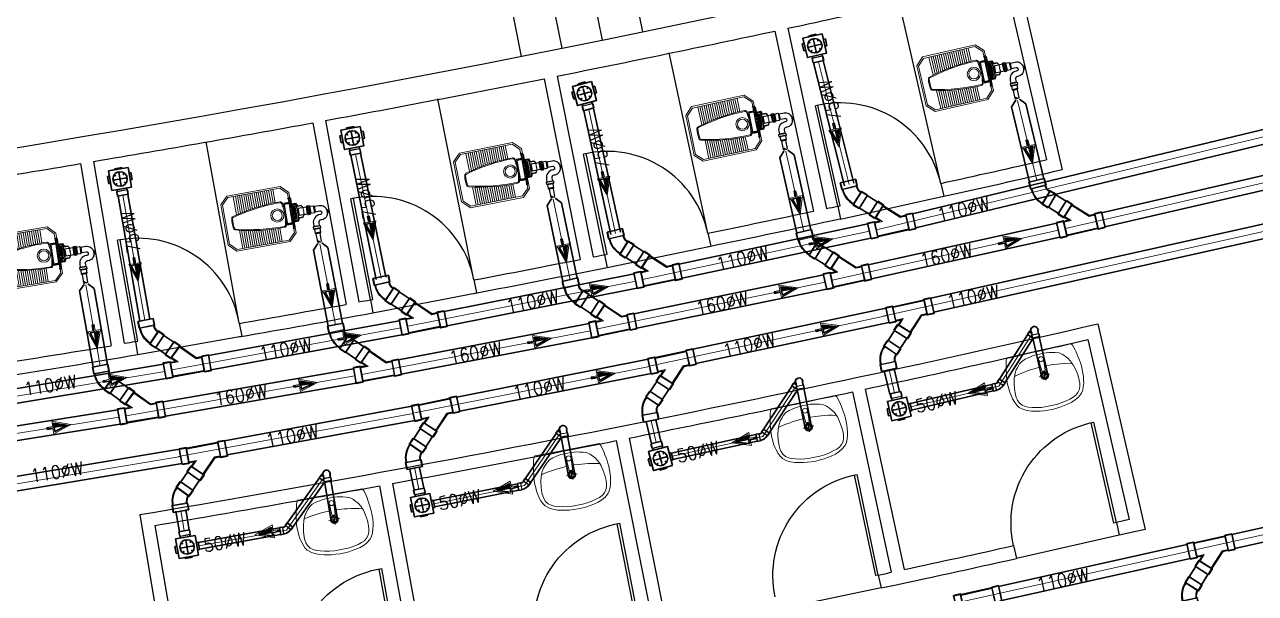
# Model space of a CAD drawing. Header units: metres. Extents: x 159409 to 239023, y 50504 to 95165.
# Drawn here: x 177728 to 178661, y 87218 to 87650 of the extents above; entities that cross this region are included whole.
import ezdxf

# ---------------------------------------------------------------- set-up
doc = ezdxf.new("R2010")
doc.units = ezdxf.units.M
doc.header["$MEASUREMENT"] = 0
doc.linetypes.add('HIDDEN', pattern=[0.125, 0.0625, -0.0625])
for name, color, linetype in [('BRASS', 1, 'Continuous'), ('CON', 2, 'Continuous'), ('PIPE', 4, 'Continuous')]:
    doc.layers.add(name, color=color, linetype=linetype)
for name, color, linetype, lineweight in [('RJ- D - TEXT', 7, 'Continuous', 20), ('RJ- DRA- FLOOR TRAP', 8, 'Continuous', 30), ('RJ- DRA-SOIL PIPE', 12, 'Continuous', 30), ('RJ- DRA-WASTE PIPE', 130, 'Continuous', 30)]:
    doc.layers.add(name, color=color, linetype=linetype, lineweight=lineweight)
doc.styles.add('RJ', font='romans.shx')

# ---------------------------------------------------------------- blocks, each defined once
blk = doc.blocks.new('d2')
at = {"color": 8, "ltscale": 8}
for p, q in [((-332.7724, -186.4582, 9945.7517), (-332.7528, -186.4543, 9945.7517)), ((-332.6281, -187.1942, 9945.7517), (-332.7724, -186.4582, 9945.7517)), ((-332.6085, -187.1903, 9945.7517), (-332.7528, -186.4543, 9945.7517)), ((-332.7528, -186.4543, 9945.7517), (-332.7528, -186.4543, 9945.7317)), ((-332.7528, -186.4543, 9945.7317), (-332.7528, -186.4543, 9945.7317)), ((-334.226, -186.7431, 9945.7517), (-334.2064, -186.7393, 9945.7517)), ((-334.0817, -187.4791, 9945.7517), (-334.226, -186.7431, 9945.7517)), ((-334.0621, -187.4753, 9945.7517), (-334.2064, -186.7393, 9945.7517)), ((-332.6281, -187.1942, 9945.7517), (-332.6085, -187.1903, 9945.7517)), ((-334.0631, -187.5774, 9945.7517), (-332.5887, -187.2883, 9945.7517)), ((-334.0817, -187.4791, 9945.7517), (-334.0621, -187.4753, 9945.7517))]:
    blk.add_line(p, q, dxfattribs=at)
for centre, start, end in [((-332.6281, -187.1942, 9945.7517), 101.09203, 178.04024), ((-334.0621, -187.4753, 9945.7517), 24.14382, 101.09203)]:
    blk.add_arc(centre, 0.75, start, end, dxfattribs=at)
blk = doc.blocks.new('TRTH')
at = {"color": 42, "ltscale": 8}
for p, q in [((-589.8393, -68.7593), (-589.8393, -67.9795)), ((-589.8193, -68.7593), (-589.8193, -67.9793)), ((-589.8393, -68.7593), (-589.8193, -68.7593)), ((-589.8393, -68.8593), (-589.0393, -68.8593))]:
    blk.add_line(p, q, dxfattribs=at)
blk.add_arc((-589.8193, -68.7593), 0.78, 0, 91.46928, dxfattribs=at)
blk = doc.blocks.new('A$C48064110')
at = {"lineweight": 5}
for p, q in [((0, 0.467), (0.057, 0.524)), ((0, 0.057), (0, 0.467)), ((0.012, 0.462), (0.062, 0.512)), ((0.057, 0.524), (0.367, 0.524)), ((0.062, 0.512), (0.362, 0.512)), ((0.362, 0.512), (0.412, 0.462)), ((0.367, 0.524), (0.424, 0.467)), ((0.424, 0.467), (0.424, 0.057)), ((0.012, 0.062), (0.012, 0.462)), ((0.114, 0.4081), (0.012, 0.4081)), ((0.1143, 0.3921), (0.012, 0.3921)), ((0.1148, 0.3761), (0.012, 0.3761)), ((0.3092, 0.3761), (0.412, 0.3761)), ((0.3097, 0.3921), (0.412, 0.3921)), ((0.31, 0.4081), (0.412, 0.4081)), ((0.412, 0.462), (0.412, 0.062)), ((0.1155, 0.3601), (0.012, 0.3601)), ((0.1163, 0.3441), (0.012, 0.3441)), ((0.1174, 0.3281), (0.012, 0.3281)), ((0.1186, 0.3121), (0.012, 0.3121)), ((0.1201, 0.2961), (0.012, 0.2961)), ((0.1217, 0.2801), (0.012, 0.2801)), ((0.3023, 0.2801), (0.412, 0.2801)), ((0.3039, 0.2961), (0.412, 0.2961)), ((0.3054, 0.3121), (0.412, 0.3121)), ((0.3066, 0.3281), (0.412, 0.3281)), ((0.3077, 0.3441), (0.412, 0.3441)), ((0.3085, 0.3601), (0.412, 0.3601)), ((0.1236, 0.2641), (0.012, 0.2641)), ((0.1256, 0.2481), (0.012, 0.2481)), ((0.1278, 0.2321), (0.012, 0.2321)), ((0.1302, 0.2161), (0.012, 0.2161)), ((0.1329, 0.2001), (0.012, 0.2001)), ((0.2911, 0.2001), (0.412, 0.2001)), ((0.2938, 0.2161), (0.412, 0.2161)), ((0.2962, 0.2321), (0.412, 0.2321)), ((0.2984, 0.2481), (0.412, 0.2481)), ((0.3004, 0.2641), (0.412, 0.2641)), ((0.1357, 0.1841), (0.012, 0.1841)), ((0.1387, 0.1681), (0.012, 0.1681)), ((0.1419, 0.1521), (0.012, 0.1521)), ((0.1454, 0.1361), (0.012, 0.1361)), ((0.149, 0.1201), (0.012, 0.1201)), ((0.1529, 0.1041), (0.012, 0.1041)), ((0.2711, 0.1041), (0.412, 0.1041)), ((0.275, 0.1201), (0.412, 0.1201)), ((0.2786, 0.1361), (0.412, 0.1361)), ((0.2821, 0.1521), (0.412, 0.1521)), ((0.2853, 0.1681), (0.412, 0.1681)), ((0.2883, 0.1841), (0.412, 0.1841)), ((0.057, 0), (0, 0.057)), ((0.062, 0.012), (0.012, 0.062)), ((0.367, 0), (0.057, 0)), ((0.362, 0.012), (0.062, 0.012)), ((0.412, 0.062), (0.362, 0.012)), ((0.424, 0.057), (0.367, 0))]:
    blk.add_line(p, q, dxfattribs=at)
for radius in [0.05, 0.038]:
    blk.add_circle((0.212, 0.407), radius, dxfattribs=at)
for centre, radius, start, end in [((0.212, 0.0904), 0.3808, 77.40909, 102.59091), ((1.4487, 0.4241), 1.3348, 179.09576, 195.15427), ((0.129, 0.447), 0.015, 90, 187.12502), ((1.4487, 0.4241), 1.3278, 179.07126, 195.17877), ((0.129, 0.447), 0.008, 85.29384, 190.10273), ((0.212, 0.0904), 0.3738, 77.27249, 102.72751), ((-1.0247, 0.4241), 1.3278, 344.82123, 0.92874), ((-1.0247, 0.4241), 1.3348, 344.84573, 0.90424), ((0.295, 0.447), 0.008, 349.89727, 94.70616), ((0.295, 0.447), 0.015, 352.87498, 90), ((0.1752, 0.077), 0.015, 187.12502, 270), ((0.1752, 0.077), 0.008, 184.14731, 273.21794), ((0.212, 0.3047), 0.2454, 261.38596, 278.61404), ((0.212, 0.3047), 0.2384, 261.24025, 278.75975), ((0.2488, 0.077), 0.008, 266.78206, 355.85269), ((0.2488, 0.077), 0.015, 270, 352.87498)]:
    blk.add_arc(centre, radius, start, end, dxfattribs=at)
blk = doc.blocks.new('A$C7C665330')
at = {"color": 1, "ltscale": 10}
blk.add_line((25.06, 28.38), (26.18, 15.19), dxfattribs=at)
at = {"layer": 'BRASS'}
blk.add_lwpolyline([(1.02, 16.2), (0.13, 16.12), (0, 17.61), (0.89, 17.68)], dxfattribs=at)
for points in [[(0.34, 17.16), (0.32, 17.35), (0.65, 17.38), (0.67, 17.19)], [(0.38, 16.61), (0.4, 16.42), (0.73, 16.45), (0.72, 16.64)]]:
    blk.add_lwpolyline(points, close=True, dxfattribs=at)
at = {"layer": 'CON'}
for p, q in [((15.13, 24.39), (14.53, 23.24)), ((15.72, 17.46), (14.93, 18.5))]:
    blk.add_line(p, q, dxfattribs=at)
at = {"layer": 'CON', "linetype": 'HIDDEN'}
blk.add_line((14.53, 23.24), (14.93, 18.5), dxfattribs=at)
at = {"layer": 'CON', "color": 1}
for points in [[(25.06, 28.38), (21.76, 28.1), (21.57, 30.32), (21.85, 30.97), (20.95, 30.9), (20.52, 29.9), (20.77, 26.89), (18.1, 26.67), (17.43, 24.82), (15.11, 24.63)], [(25.08, 28.15), (21.54, 27.85), (21.33, 30.36), (21.48, 30.7), (21.11, 30.67), (20.76, 29.86), (21.03, 26.68), (18.27, 26.44), (17.6, 24.6), (15.13, 24.39)], [(26.16, 15.43), (22.61, 15.13), (22.82, 12.62), (23.03, 12.3), (22.67, 12.27), (22.18, 13.02), (21.91, 16.2), (19.16, 15.96), (18.18, 17.67), (15.72, 17.46)], [(26.18, 15.19), (22.87, 14.91), (23.06, 12.7), (23.45, 12.1), (22.55, 12.02), (21.95, 12.94), (21.7, 15.94), (19.02, 15.72), (18.05, 17.42), (15.74, 17.22)]]:
    blk.add_lwpolyline(points, dxfattribs=at)
at = {"layer": 'PIPE', "color": 3}
for p, q in [((8.16, 22.46), (8.52, 18.2)), ((7.73, 21.95), (8.01, 18.63)), ((7.93, 5.84), (11.24, 6.12)), ((8.44, 5.4), (10.81, 5.6))]:
    blk.add_line(p, q, dxfattribs=at)
at = {"layer": 'PIPE'}
for p, q in [((17.52, 23.25), (12.3, 22.81)), ((17.88, 18.99), (12.66, 18.55))]:
    blk.add_line(p, q, dxfattribs=at)
at = {"layer": 'PIPE', "color": 1}
for p, q in [((17.52, 23.25), (17.88, 18.99)), ((19.6, 25.23), (20.26, 17.38))]:
    blk.add_line(p, q, dxfattribs=at)
at = {"layer": 'PIPE', "color": 15}
for p, q in [((19.61, 25.07), (21.93, 25.69)), ((19.65, 24.68), (21.95, 25.37)), ((19.67, 24.42), (22.01, 24.66)), ((19.72, 23.84), (22.05, 24.22)), ((22.11, 23.55), (19.75, 23.44)), ((19.8, 22.83), (22.13, 23.22)), ((19.83, 22.55), (22.18, 22.69)), ((19.88, 21.9), (22.2, 22.39)), ((22.27, 21.66), (19.91, 21.6)), ((22.29, 21.35), (19.96, 21.01)), ((19.98, 20.72), (22.35, 20.62)), ((20.04, 20.07), (22.38, 20.32)), ((20.06, 19.78), (22.42, 19.79)), ((22.45, 19.46), (20.11, 19.18)), ((20.15, 18.78), (22.51, 18.79)), ((20.19, 18.2), (22.55, 18.35)), ((20.22, 17.93), (22.61, 17.64)), ((20.25, 17.54), (22.63, 17.32))]:
    blk.add_line(p, q, dxfattribs=at)
at = {"layer": 'PIPE', "color": 4}
for points in [[(12.3, 22.81), (11.78, 23.28), (10.81, 23.2), (10.38, 22.65), (8.16, 22.46), (7.73, 21.95)], [(12.66, 18.55), (12.23, 17.99), (11.25, 17.91), (10.74, 18.38), (8.52, 18.2), (8.01, 18.63)]]:
    blk.add_lwpolyline(points, dxfattribs=at)
at = {"layer": 'PIPE', "color": 3}
for points in [[(10.38, 22.65), (10.74, 18.38)], [(11.25, 17.91), (10.81, 23.2)], [(11.78, 23.28), (12.23, 17.99)], [(12.66, 18.55), (12.3, 22.81)], [(7.11, 9.46), (11.45, 9.82)], [(11.53, 8.85), (7.19, 8.48)], [(10.89, 10.25), (7.58, 9.97)], [(7.74, 8.05), (11.06, 8.33)]]:
    blk.add_lwpolyline(points, dxfattribs=at)
at = {"layer": 'PIPE', "color": 1}
blk.add_lwpolyline([(17.88, 18.99), (18.34, 19.52), (18.18, 21.4), (18.06, 22.8), (17.52, 23.25)], dxfattribs=at)
at = {"layer": 'PIPE', "color": 10}
blk.add_lwpolyline([(25.08, 28.15), (25.12, 27.75), (21.58, 27.45), (21.66, 26.45), (18.57, 26.18), (18.14, 24.88), (18.45, 21.18), (18.76, 17.49), (19.4, 16.27), (22.5, 16.53), (22.58, 15.53), (26.12, 15.83), (26.16, 15.43)], dxfattribs=at)
at = {"layer": 'PIPE', "color": 1}
blk.add_lwpolyline([(22.56, 21.53), (23.05, 15.81), (22.76, 15.79), (22.69, 16.64), (19.74, 17.54, -0.263242), (19.48, 17.93), (19.2, 21.25), (18.92, 24.56, -0.263242), (19.11, 24.99), (21.87, 26.37), (21.8, 27.23), (22.08, 27.25)], format="xyb", close=True, dxfattribs=at)
at = {"layer": 'PIPE'}
for points in [[(7.73, 21.95), (4.56, 21.68, 0.414214), (0.87, 17.31), (0.93, 16.55, 0.414214), (5.3, 12.87), (5.9, 12.92, -0.414214), (7.44, 11.62), (7.58, 9.97)], [(8.01, 18.63), (5.07, 18.38, 0.414214), (4.21, 17.36), (4.23, 17.07, 0.414214), (5.26, 16.2), (5.62, 16.23, -0.414214), (10.76, 11.9), (10.89, 10.25)]]:
    blk.add_lwpolyline(points, format="xyb", dxfattribs=at)
for points in [[(7.58, 9.97), (7.11, 9.46), (7.19, 8.48), (7.74, 8.05), (7.93, 5.84), (8.44, 5.4), (8.87, 0.36)], [(10.89, 10.25), (11.45, 9.82), (11.53, 8.85), (11.06, 8.33), (11.24, 6.12), (10.81, 5.6), (11.24, 0.56)]]:
    blk.add_lwpolyline(points, dxfattribs=at)
at = {"layer": 'PIPE', "color": 3}
blk.add_lwpolyline([(8.87, 0.36, 0.68612), (10.05, 0.46, -0.68612), (11.24, 0.56, -0.68612), (10.05, 0.46)], format="xyb", dxfattribs=at)
blk = doc.blocks.new('Waste 45 angle')
for p, q in [((-2.73, 0), (2.73, 0)), ((2.73, -2.37), (2.73, 0)), ((-2.73, -2.37), (-2.73, 0)), ((-2.73, -2.37), (-2.5, -2.59)), ((2.73, -2.37), (2.5, -2.59)), ((-3.66, -4.62), (-5.34, -6.3)), ((-1.48, -10.15), (-5.34, -6.3)), ((-3.66, -4.62), (-3.34, -4.62)), ((0.2, -8.48), (-1.48, -10.15)), ((0.2, -8.48), (0.2, -8.16))]:
    blk.add_line(p, q)
at = {"color": 8, "lineweight": 0}
for p, q in [((2.5, -2.27), (2.5, 0)), ((-2.5, -2.27), (-2.5, 0)), ((-2.5, -2.27), (2.5, -2.27)), ((-2.5, -2.27), (-2.27, -2.5)), ((-2.27, -2.5), (2.27, -2.5)), ((2.5, -2.27), (2.27, -2.5)), ((-3.57, -4.85), (-5.17, -6.46)), ((-0.03, -8.39), (-3.57, -4.85)), ((-3.57, -4.85), (-3.25, -4.85)), ((-0.03, -8.06), (-3.25, -4.85)), ((-0.03, -8.39), (-1.64, -9.99)), ((-0.03, -8.39), (-0.03, -8.06))]:
    blk.add_line(p, q, dxfattribs=at)
for radius, start, end in [(2.98, 315.8472, 359.158), (7.98, 315.3136, 359.6873)]:
    blk.add_arc((-5.48, -2.55), radius, start, end)
for radius, start, end in [(3.2, 314.0982, 0.9018), (7.75, 314.6269, 0.3739)]:
    blk.add_arc((-5.48, -2.55), radius, start, end, dxfattribs=at)
blk = doc.blocks.new('A$C2EAC5485')
at = {"color": 8, "lineweight": 0}
for p, q in [((5.07, 13.3), (1.8, 15.9)), ((10.9, 20.64), (5.07, 13.3)), ((10.98, 19.93), (5.78, 13.38)), ((10.9, 20.64), (7.62, 23.24)), ((10.9, 20.64), (10.98, 19.93)), ((10.98, 19.93), (21.3, 11.75)), ((4.22, 10.29), (0.06, 9.81)), ((5.29, 0.98), (4.22, 10.29)), ((4.22, 10.29), (4.77, 9.85)), ((4.77, 9.85), (9.54, 10.4)), ((5.73, 1.53), (4.77, 9.85)), ((5.07, 13.3), (5.78, 13.38)), ((9.54, 10.4), (5.78, 13.38)), ((21.3, 11.75), (24.9, 12.16)), ((25.34, 12.72), (24.9, 12.16)), ((25.85, 3.85), (24.9, 12.16)), ((25.34, 12.72), (29.5, 13.2)), ((26.41, 3.41), (25.34, 12.72)), ((5.29, 0.98), (1.13, 0.5)), ((5.29, 0.98), (5.73, 1.53)), ((5.73, 1.53), (25.85, 3.85)), ((26.41, 3.41), (25.85, 3.85)), ((26.41, 3.41), (30.57, 3.88))]:
    blk.add_line(p, q, dxfattribs=at)
at = {"layer": 'RJ- DRA-SOIL PIPE'}
for p, q in [((7.94, 23.64), (1.48, 15.51)), ((11.38, 20.9), (7.94, 23.64)), ((11.38, 20.9), (11.46, 20.2)), ((11.46, 20.2), (21.45, 12.27)), ((4.36, 10.81), (0, 10.31)), ((1.19, 0), (0, 10.31)), ((4.92, 12.77), (1.48, 15.51)), ((4.36, 10.81), (4.92, 10.37)), ((4.92, 12.77), (5.63, 12.86)), ((4.92, 10.37), (8.27, 10.76)), ((8.27, 10.76), (5.63, 12.86)), ((21.45, 12.27), (24.63, 12.64)), ((25.07, 13.19), (24.63, 12.64)), ((25.07, 13.19), (29.44, 13.7)), ((30.62, 3.39), (29.44, 13.7)), ((5.55, 0.5), (1.19, 0)), ((5.55, 0.5), (5.99, 1.06)), ((5.99, 1.06), (25.7, 3.32)), ((26.26, 2.88), (25.7, 3.32)), ((26.26, 2.88), (30.62, 3.39))]:
    blk.add_line(p, q, dxfattribs=at)
blk = doc.blocks.new('FLOW')
at = {"ltscale": 75}
blk.add_hatch(color=256, dxfattribs=at).paths.add_polyline_path([(0, 6.15), (0, -0.3), (2.04, -0.3)])
at = {"lineweight": 20, "ltscale": 75}
blk.add_hatch(color=256, dxfattribs=at).paths.add_polyline_path([(-0.61, -1), (0.42, -3.98), (-0.61, -3.98)])
blk.add_lwpolyline([(0, 7.92), (3.11, -1), (0.42, -1), (0.42, -3.98), (-0.42, -3.98), (-0.42, -1), (-3.11, -1), (0, 7.92)], close=True, dxfattribs=at)
at = {"ltscale": 75}
for points in [[(0, 6.15), (-2.04, -0.3), (0, -0.3)], [(0, 6.15), (2.04, -0.3), (0, -0.3)], [(0, 6.15), (0, -0.3)]]:
    blk.add_lwpolyline(points, dxfattribs=at)
at = {"lineweight": 20, "ltscale": 75}
blk.add_lwpolyline([(-0.61, -1), (0.42, -3.98), (-0.61, -3.98), (-0.61, -1)], dxfattribs=at)
blk = doc.blocks.new('Floor trap-3')
at = {"layer": 'RJ- DRA- FLOOR TRAP', "color": 8, "lineweight": 0}
for p, q in [((-3.75, 9.09), (-3.75, 12.5)), ((3.75, 9.09), (3.75, 12.5)), ((-7.5, 1.83), (-9, 1.83)), ((-3.75, 9.09), (3.75, 9.09)), ((-3.75, 9.09), (-3.41, 8.75)), ((-3.41, 8.75), (3.41, 8.75)), ((-3.41, 8.75), (-3.41, 7.5)), ((3.75, 9.09), (3.41, 8.75)), ((3.41, 8.75), (3.41, 7.5)), ((7.5, 1.83), (9, 1.83)), ((-7.5, -3.17), (-9, -3.17)), ((-2.5, -7.5), (-2.5, -8.32)), ((2.5, -7.5), (2.5, -8.32)), ((7.5, -3.17), (9, -3.17))]:
    blk.add_line(p, q, dxfattribs=at)
at = {"layer": 'RJ- DRA- FLOOR TRAP', "color": 11, "lineweight": 30}
for p, q in [((-3.64, 0), (3.64, 0)), ((0, 3.64), (0, -3.64))]:
    blk.add_line(p, q, dxfattribs=at)
at = {"layer": 'RJ- DRA- FLOOR TRAP', "color": 126, "lineweight": 30}
blk.add_lwpolyline([(7.5, -7.5), (7.5, 7.5), (-7.5, 7.5), (-7.5, -7.5)], close=True, dxfattribs=at)
blk.add_circle((0, 0), 5.5, dxfattribs=at)
at = {"layer": 'RJ- DRA- FLOOR TRAP', "lineweight": 30, "extrusion": (0, 0, -1)}
for centre, major_axis, start_param, end_param in [((-4.55, 0), (-0.165, 0.165), 3.141593, 9.424778), ((-3.22, 3.22), (0.165, 0.165), 4.712389, 10.995574), ((0, 4.55), (-0.165, 0.165), 3.141593, 9.424778), ((3.22, 3.22), (-0.165, 0.165), 3.141593, 9.424778), ((4.55, 0), (0.165, 0.165), 4.712389, 10.995574)]:
    blk.add_ellipse(centre, major_axis=major_axis, ratio=1, start_param=start_param, end_param=end_param, dxfattribs=at)
at = {"layer": 'RJ- DRA- FLOOR TRAP', "lineweight": 30}
for centre, major_axis, start_param, end_param in [((-3.22, -3.22), (0.165, -0.165), 4.712389, 10.995574), ((0, -4.55), (-0.165, -0.165), 3.141593, 9.424778), ((3.22, -3.22), (-0.165, -0.165), 3.141593, 9.424778)]:
    blk.add_ellipse(centre, major_axis=major_axis, ratio=1, start_param=start_param, end_param=end_param, dxfattribs=at)
at = {"layer": 'RJ- DRA-WASTE PIPE', "lineweight": 30}
for p, q in [((-4.09, 9.09), (-4.09, 12.5)), ((-4.09, 12.5), (4.09, 12.5)), ((4.09, 9.09), (4.09, 12.5)), ((-7.5, 2.05), (-9, 2.05)), ((-9, -3.4), (-9, 2.05)), ((-4.09, 9.09), (-3.75, 8.75)), ((-3.75, 8.75), (-3.75, 7.5)), ((4.09, 9.09), (3.75, 8.75)), ((3.75, 8.75), (3.75, 7.5)), ((7.5, 2.05), (9, 2.05)), ((9, -3.4), (9, 2.05)), ((-7.5, -3.4), (-9, -3.4)), ((-2.73, -7.5), (-2.73, -8.32)), ((-2.73, -8.32), (2.73, -8.32)), ((2.73, -7.5), (2.73, -8.32)), ((7.5, -3.4), (9, -3.4))]:
    blk.add_line(p, q, dxfattribs=at)
blk = doc.blocks.new('Waste-7')
for p, q in [((-4.28, 5.26), (-5.93, 3.6)), ((-5.93, 3.6), (-2.77, 0.44)), ((-4.28, 5.26), (-3.9, 5.26)), ((-3.9, 5.26), (-2.61, 6.55)), ((-2.77, 2.34), (-2.5, 2.61)), ((-2.77, 2.34), (-2.77, 0)), ((-2.77, 0), (2.77, 0)), ((-2.5, 2.61), (-2.5, 4.44)), ((2.5, 2.61), (2.5, 4.44)), ((2.77, 2.34), (2.5, 2.61)), ((2.77, 2.34), (2.77, 0))]:
    blk.add_line(p, q)
at = {"color": 8, "lineweight": 0}
for p, q in [((-4.17, 4.99), (-5.75, 3.42)), ((-4.17, 4.99), (-2.5, 3.33)), ((-4.17, 4.99), (-3.79, 4.99)), ((-3.79, 4.99), (-2.74, 6.05)), ((-3.79, 4.99), (-2.5, 3.71)), ((-2.5, 2.23), (-2.23, 2.5)), ((-2.5, 2.23), (2.5, 2.23)), ((-2.5, 2.23), (-2.5, 0)), ((-2.23, 2.5), (-2.23, 4.5)), ((-2.23, 2.5), (2.23, 2.5)), ((2.23, 2.5), (2.23, 4.5)), ((2.5, 2.23), (2.23, 2.5)), ((2.5, 2.23), (2.5, 0))]:
    blk.add_line(p, q, dxfattribs=at)
blk.add_arc((0, 5.63), 2.77, 334.58538, 205.41462)
blk.add_arc((0, 5.63), 2.5, 333.2345, 206.7655, dxfattribs=at)
blk = doc.blocks.new('$@$_rakovina4')
at = {"lineweight": 13}
for p, q in [((-283.5, -95), (-286.9, -116.6)), ((-279, -77), (-283.5, -95)), ((-274.3, -56.2), (-279, -77)), ((-268.5, -36.5), (-274.3, -56.2)), ((-258, -20), (-268.5, -36.5)), ((-258, -20), (0, -20)), ((-19.7, -89), (-13.7, -180.2)), ((258, -20), (0, -20)), ((19.7, -89), (13.7, -180.2)), ((258, -20), (268.5, -36.5)), ((268.5, -36.5), (274.3, -56.2)), ((274.3, -56.2), (279, -77)), ((279, -77), (283.5, -95)), ((283.5, -95), (286.9, -116.6)), ((-297, -184.9), (-300, -211.9)), ((-294.6, -163.4), (-297, -184.9)), ((-290.9, -139.4), (-294.6, -163.4)), ((-286.9, -116.6), (-290.9, -139.4)), ((-13.7, -180.2), (-11.9, -183.6)), ((-11.9, -183.6), (-9, -185.2)), ((-9, -185.2), (-2.9, -187.3)), ((-2.9, -187.3), (0, -187.3)), ((0, -220.9), (0, -182.3)), ((2.9, -187.3), (0, -187.3)), ((9, -185.2), (2.9, -187.3)), ((11.9, -183.6), (9, -185.2)), ((13.7, -180.2), (11.9, -183.6)), ((286.9, -116.6), (290.9, -139.4)), ((290.9, -139.4), (294.6, -163.4)), ((294.6, -163.4), (297, -184.9)), ((297, -184.9), (300, -211.9)), ((-300, -211.9), (-300, -241.9)), ((-300, -241.9), (-299, -269.2)), ((-299, -269.2), (-297, -295.6)), ((0, -220.9), (-43, -220.9)), ((0, -220.9), (0, -259.5)), ((0, -220.9), (43, -220.9)), ((299, -269.2), (297, -295.6)), ((300, -241.9), (299, -269.2)), ((300, -211.9), (300, -241.9)), ((-297, -295.6), (-292.5, -322.9)), ((-292.5, -322.9), (-288, -345.3)), ((-288, -345.3), (-277.5, -376.8)), ((-277.5, -376.8), (-267, -400.8)), ((277.5, -376.8), (267, -400.8)), ((288, -345.3), (277.5, -376.8)), ((292.5, -322.9), (288, -345.3)), ((297, -295.6), (292.5, -322.9)), ((-267, -400.8), (-252, -422.6)), ((-252, -422.6), (-222.1, -446.9)), ((-222.1, -446.9), (-196.5, -459.3)), ((-196.5, -459.3), (-163.5, -472.8)), ((-163.5, -472.8), (-127, -481.3)), ((-127, -481.3), (-97.5, -486.3)), ((127, -481.3), (97.5, -486.3)), ((163.5, -472.8), (127, -481.3)), ((196.5, -459.3), (163.5, -472.8)), ((222.1, -446.9), (196.5, -459.3)), ((252, -422.6), (222.1, -446.9)), ((267, -400.8), (252, -422.6)), ((-97.5, -486.3), (-69, -490.8)), ((-69, -490.8), (-36.1, -492.9)), ((-36.1, -492.9), (0, -495.3)), ((36.1, -492.9), (0, -495.3)), ((69, -490.8), (36.1, -492.9)), ((97.5, -486.3), (69, -490.8))]:
    blk.add_line(p, q, dxfattribs=at)
at = {"lineweight": 5}
for p, q in [((-172.5, -87.5), (-192, -108.5)), ((-151.5, -72.5), (-172.5, -87.5)), ((-121.5, -62), (-151.5, -72.5)), ((-96, -56), (-121.5, -62)), ((-76.5, -51.5), (-96, -56)), ((-52.5, -48.5), (-76.5, -51.5)), ((-28.5, -47), (-52.5, -48.5)), ((0, -47), (-28.5, -47)), ((0, -47), (28.5, -47)), ((28.5, -47), (52.5, -48.5)), ((52.5, -48.5), (76.5, -51.5)), ((76.5, -51.5), (96, -56)), ((96, -56), (121.5, -62)), ((121.5, -62), (151.5, -72.5)), ((151.5, -72.5), (172.5, -87.5)), ((172.5, -87.5), (192, -108.5)), ((-239.2, -188.5), (-249, -227.6)), ((-233.9, -176.1), (-239.2, -188.5)), ((-223.5, -151.9), (-233.9, -176.1)), ((-205.5, -168.4), (-233.9, -176.1)), ((-233.9, -176.1), (-233.9, -176.1)), ((-208.5, -127.9), (-223.5, -151.9)), ((-192, -108.5), (-208.5, -127.9)), ((-171, -162.4), (-205.5, -168.4)), ((-143, -158.4), (-171, -162.4)), ((-117, -154.9), (-143, -158.4)), ((-91, -152.2), (-117, -154.9)), ((-69, -150.4), (-91, -152.2)), ((-33.7, -148.3), (-69, -150.4)), ((-15.9, -147.9), (-33.7, -148.3)), ((15.9, -147.9), (33.7, -148.3)), ((33.7, -148.3), (69, -150.4)), ((69, -150.4), (91, -152.2)), ((91, -152.2), (117, -154.9)), ((117, -154.9), (143, -158.4)), ((143, -158.4), (171, -162.4)), ((171, -162.4), (205.5, -168.4)), ((192, -108.5), (208.5, -127.9)), ((205.5, -168.4), (233.9, -176.1)), ((208.5, -127.9), (223.5, -151.9)), ((223.5, -151.9), (233.9, -176.1)), ((233.9, -176.1), (239.2, -188.5)), ((233.9, -176.1), (233.9, -176.1)), ((239.2, -188.5), (249, -227.6)), ((-256.1, -272.5), (-258, -316.9)), ((-249, -227.6), (-256.1, -272.5)), ((249, -227.6), (256.1, -272.5)), ((256.1, -272.5), (258, -316.9)), ((-258, -316.9), (-256.5, -340.9)), ((-256.5, -340.9), (-252, -363.3)), ((-252, -363.3), (-243, -387.3)), ((-243, -387.3), (-226.1, -410.4)), ((243, -387.3), (226.1, -410.4)), ((252, -363.3), (243, -387.3)), ((256.5, -340.9), (252, -363.3)), ((258, -316.9), (256.5, -340.9)), ((-226.1, -410.4), (-205.5, -426.3)), ((-205.5, -426.3), (-181.5, -436.8)), ((-181.5, -436.8), (-151.5, -445.8)), ((-151.5, -445.8), (-115.5, -454.8)), ((-115.5, -454.8), (-79.5, -460.8)), ((-79.5, -460.8), (-40.5, -463.8)), ((-40.5, -463.8), (-13.5, -463.8)), ((-13.5, -463.8), (0, -463.8)), ((13.5, -463.8), (0, -463.8)), ((40.5, -463.8), (13.5, -463.8)), ((79.5, -460.8), (40.5, -463.8)), ((115.5, -454.8), (79.5, -460.8)), ((151.5, -445.8), (115.5, -454.8)), ((181.5, -436.8), (151.5, -445.8)), ((205.5, -426.3), (181.5, -436.8)), ((226.1, -410.4), (205.5, -426.3))]:
    blk.add_line(p, q, dxfattribs=at)
at = {"lineweight": 13}
blk.add_circle((0, -89), 19.7, dxfattribs=at)
at = {"lineweight": 5}
for radius in [26.2, 18.7]:
    blk.add_circle((0, -220.9), radius, dxfattribs=at)

msp = doc.modelspace()

# ---------------------------------------------------------------- linework, layer by layer
at = {"color": 0, "ltscale": 8}
for p, q in [((178148.382, 87878.095, 0.43), (178196.433, 87644.486, 0.439)), ((178088.218, 87865.883, 0.43), (178135.052, 87632.027, 0.439)), ((178118.309, 87871.95, 0.43), (178165.752, 87638.217, 0.439)), ((178058.108, 87859.894, 0.43), (178104.333, 87625.917, 0.439))]:
    msp.add_line(p, q, dxfattribs=at)
at = {"color": 0, "ltscale": 10}
for p, q in [((178471.257, 87683.85), (178502.666, 87547.419)), ((178481.002, 87686.093), (178514.654, 87539.917)), ((178422.484, 87529.553), (178391.236, 87666.038)), ((178296.782, 87645.118), (178326.101, 87508.531)), ((178306.559, 87647.217), (178335.911, 87510.477)), ((178245.904, 87491.732), (178216.48, 87628.622)), ((178121.752, 87608.979), (178149.061, 87471.874)), ((178131.559, 87610.933), (178158.879, 87473.775)), ((178068.532, 87456.297), (178041.224, 87593.625)), ((177956.04, 87577.248), (177981.323, 87439.699)), ((177946.205, 87575.44), (177971.514, 87437.747)), ((177890.532, 87423.389), (177865.482, 87561.147)), ((177770.18, 87544.509), (177793.444, 87406.455)), ((177780.041, 87546.171), (177803.281, 87408.259)), ((178422.485, 87529.552), (178424.756, 87519.779)), ((178344.386, 87512.219), (178346.416, 87502.397)), ((178245.904, 87491.731), (178248.044, 87481.928)), ((178167.58, 87475.441), (178169.48, 87465.593)), ((178068.532, 87456.297), (178070.521, 87446.462)), ((177989.967, 87441.217), (177991.714, 87431.341)), ((177813.558, 87424.814), (177825.33, 87427.141)), ((177890.532, 87423.389), (177892.359, 87413.522)), ((178541.577, 87422.976), (178577.473, 87267.055)), ((177811.73, 87409.601), (177813.314, 87399.697)), ((178534.075, 87410.987), (178565.484, 87274.556)), ((178355.546, 87371.354), (178384.928, 87234.472)), ((178365.323, 87373.453), (178394.706, 87236.571)), ((178176.449, 87334.374), (178203.797, 87197.071)), ((178186.256, 87336.327), (178213.605, 87199.024)), ((177996.823, 87300.054), (178022.132, 87162.36)), ((178006.658, 87301.861), (178031.967, 87164.168)), ((177815.046, 87278.263), (177841.633, 87120.487)), ((177826.568, 87270.063), (177849.832, 87132.01)), ((178565.484, 87274.556), (178555.739, 87272.314)), ((178555.739, 87272.314), (178557.981, 87262.569)), ((178577.473, 87267.055), (178557.982, 87262.565)), ((178477.702, 87254.696), (178479.944, 87244.951)), ((178375.15, 87232.378), (178377.245, 87222.599))]:
    msp.add_line(p, q, dxfattribs=at)
for centre, radius, start, end in [((175773.022, 99426.332), 12028.5, 274.3758311, 283.8494076), ((175773.022, 99426.332), 12048.5, 282.1386577, 282.9410106), ((175773.022, 99426.332), 12048.5, 281.2887505, 282.0911034), ((175773.022, 99426.332), 12048.5, 280.4388433, 281.2411962), ((175773.022, 99426.332), 12048.5, 279.588936, 280.391289), ((175773.022, 99426.332), 12048.5, 278.7390288, 279.5413818), ((175939.343, 98816.884), 11557.263, 282.4070759, 282.813932), ((176562.645, 96002.515), 8684.702, 282.3669346, 282.9895454), ((175933.073, 99459.783), 12188.5, 281.3697475, 281.4104183), ((175913.65, 98811.203), 11557.263, 281.6422513, 282.0484629), ((176499.33, 95988.764), 8684.702, 281.6021101, 282.2791323), ((175915.963, 99454.128), 12188.5, 280.6039467, 280.6455938), ((176453.25, 95979.263), 8684.702, 280.7181728, 281.397247), ((175911.181, 98810.401), 11557.263, 280.758314, 281.1649408), ((175919.888, 98811.383), 11557.263, 279.8175654, 280.2244216), ((175923.412, 99453.214), 12188.5, 279.7203999, 279.7616565), ((176655.897, 94598.43), 7290.513, 279.7476581, 280.5577657), ((175773.022, 99426.332), 12318.5, 279.5419029, 282.9880437), ((175942.672, 99453.908), 12188.5, 278.7806937, 278.8209079), ((175773.022, 99426.332), 12328.5, 282.1381177, 282.9415506), ((176550.262, 94798.509), 7505.845, 278.9025278, 279.6875905), ((175910.858, 98809.288), 11557.263, 278.9671157, 279.3739718), ((175773.022, 99426.332), 12328.5, 281.2882105, 282.0916434), ((175773.022, 99426.332), 12328.5, 280.4383032, 281.2417362), ((175773.022, 99426.332), 12328.5, 279.588396, 280.391829), ((175773.022, 99426.332), 12468.5, 282.1378568, 282.5285777), ((175773.022, 99426.332), 12478.5, 282.0459879, 282.5285777), ((175773.022, 99426.332), 12468.5, 282.0459879, 282.0919043)]:
    msp.add_arc(centre, radius, start, end, dxfattribs=at)
at = {"layer": 'RJ- DRA-SOIL PIPE'}
for p, q in [((178479.38, 87592.698), (178476.319, 87587.532)), ((178482.277, 87593.359), (178487.079, 87589.925)), ((178303.637, 87554.112), (178300.507, 87548.986)), ((178306.542, 87554.733), (178311.298, 87551.236)), ((178127.221, 87517.779), (178124.012, 87512.703)), ((178130.136, 87518.356), (178134.837, 87514.786)), ((177950.222, 87483.9), (177946.931, 87478.876)), ((177953.146, 87484.428), (177957.788, 87480.781)), ((177772.838, 87452.917), (177769.473, 87447.943)), ((177775.77, 87453.402), (177780.357, 87449.687))]:
    msp.add_line(p, q, dxfattribs=at)
at = {"layer": 'RJ- DRA-SOIL PIPE', "color": 8, "lineweight": 9}
for points in [[(178995.759, 87643.888), (178373.926, 87494.185)], [(179005.423, 87607.94), (178517.115, 87495.223)], [(179015.867, 87570.724), (178378.788, 87428.782)], [(178368.492, 87493.327), (178196.455, 87456.748)], [(178511.863, 87493.934), (178340.11, 87456.042)], [(178338.012, 87486.85), (178328.292, 87484.796)], [(178481.433, 87487.224), (178471.729, 87485.096)], [(178191.201, 87455.408), (178018.259, 87421.19)], [(178167.84, 87450.79), (178158.085, 87448.907)], [(178334.867, 87454.662), (178162.192, 87419.123)], [(178311.541, 87449.865), (178301.802, 87447.908)], [(178382.135, 87429.363), (178201.489, 87390.954)], [(178013.005, 87419.897), (177839.406, 87388.043)], [(178156.947, 87417.79), (177983.596, 87384.611)], [(177980.645, 87413.971), (177970.872, 87412.19)], [(178124.634, 87411.617), (178114.874, 87409.761)], [(178201.748, 87390.705), (178023.294, 87355.395)], [(177834.089, 87386.907), (177660.291, 87357.993)], [(177802.856, 87381.75), (177793.034, 87380.261)], [(177978.288, 87383.434), (177804.716, 87353.194)], [(177947.096, 87378.04), (177937.285, 87376.475)], [(177799.377, 87352.134), (177625.598, 87324.705)], [(178022.507, 87354.922), (177844.44, 87322.249)], [(179076.672, 87354.036), (178433.602, 87211.024)], [(177759.979, 87346.077), (177750.168, 87344.513)], [(177846.158, 87322.283), (177665.326, 87292.199)]]:
    msp.add_lwpolyline(points, dxfattribs=at)
at = {"layer": 'RJ- DRA-SOIL PIPE', "color": 6}
for points in [[(178994.282, 87649.174), (178401.22, 87506.434)], [(178997.261, 87638.511), (178403.769, 87495.734)], [(179014.671, 87576.196), (178414.908, 87442.568)], [(179017.635, 87565.587), (178417.256, 87431.821)], [(178367.241, 87498.788), (178224.035, 87468.339)], [(178369.519, 87488.004), (178226.313, 87457.555)], [(178190.016, 87460.884), (178046.001, 87432.389)], [(178192.128, 87450.066), (178048.112, 87421.571)], [(178380.94, 87434.835), (178234.588, 87403.718)], [(178011.891, 87425.387), (177867.3, 87398.856)], [(178383.292, 87424.067), (178236.894, 87392.94)], [(178013.824, 87414.537), (177869.234, 87388.006)], [(177833.075, 87392.416), (177688.361, 87368.341)], [(178200.575, 87396.182), (178055.47, 87367.472)], [(177834.842, 87381.568), (177690.129, 87357.493)], [(178202.882, 87385.404), (178057.732, 87356.684)], [(178021.357, 87360.406), (177879.332, 87334.346)], [(179075.221, 87359.474), (178643.302, 87263.242)], [(178023.62, 87349.616), (177881.377, 87323.516)], [(179078.184, 87348.867), (178645.653, 87252.481)], [(177845.119, 87327.788), (177651.191, 87295.526)], [(177847.158, 87316.985), (177651.032, 87284.357)], [(178609.3, 87255.666), (178466.46, 87223.841)], [(178611.65, 87244.904), (178468.812, 87213.074)]]:
    msp.add_lwpolyline(points, dxfattribs=at)
at = {"layer": 'RJ- DRA-SOIL PIPE'}
for points in [[(179004.27, 87613.423), (178544.49, 87507.29)], [(179007.233, 87602.818), (178546.968, 87496.573)], [(178476.319, 87587.532), (178489.962, 87530.398)], [(178487.079, 87589.925), (178500.651, 87533.091)], [(178300.507, 87548.986), (178313.387, 87491.676)], [(178311.298, 87551.236), (178324.11, 87494.226)], [(178366.632, 87520.287), (178374.393, 87515.428)], [(178509.797, 87520.878), (178517.595, 87516.079)], [(178124.012, 87512.703), (178136.006, 87455.201)], [(178134.837, 87514.786), (178146.768, 87457.585)], [(178360.917, 87510.862), (178368.503, 87506.112)], [(178504.154, 87511.41), (178511.776, 87506.719)], [(178510.571, 87499.384), (178367.601, 87467.843)], [(178398.831, 87494.65), (178398.781, 87494.64)], [(178542.191, 87495.489), (178542.141, 87495.477)], [(178512.931, 87488.619), (178369.962, 87457.077)], [(177946.931, 87478.876), (177957.979, 87421.185)], [(177957.788, 87480.781), (177968.778, 87423.392)], [(178189.635, 87482.652), (178197.331, 87477.69)], [(178333.093, 87481.892), (178340.826, 87476.989)], [(178183.795, 87473.304), (178191.316, 87468.454)], [(178327.324, 87472.5), (178334.883, 87467.707)], [(178333.64, 87460.128), (178189.847, 87430.534)], [(178221.489, 87456.588), (178221.439, 87456.578)], [(178365.145, 87456.072), (178365.095, 87456.062)], [(177769.473, 87447.943), (177779.664, 87390.095)], [(177780.357, 87449.687), (177790.494, 87392.141)], [(178011.826, 87447.231), (178019.444, 87442.15)], [(178335.834, 87449.327), (178192.041, 87419.733)], [(178005.842, 87437.974), (178013.288, 87433.008)], [(178155.559, 87445.114), (178163.216, 87440.092)], [(178149.646, 87435.812), (178157.13, 87430.903)], [(178155.791, 87423.272), (178011.407, 87395.637)], [(178043.273, 87420.678), (178043.223, 87420.669)], [(178187.209, 87418.803), (178187.159, 87418.793)], [(178382.693, 87410.362), (178387.56, 87417.873)], [(177833.373, 87414.257), (177840.907, 87409.053)], [(177977.364, 87410.778), (177984.937, 87405.632)], [(178157.808, 87412.436), (178013.424, 87384.802)], [(178391.858, 87404.237), (178396.836, 87411.922)], [(177827.238, 87405.1), (177834.601, 87400.013)], [(177971.299, 87401.574), (177978.701, 87396.544)], [(177977.232, 87388.936), (177832.707, 87363.756)], [(177864.381, 87387.192), (177864.33, 87387.184)], [(178008.577, 87383.951), (178008.527, 87383.942)], [(177798.892, 87379.401), (177806.388, 87374.143)], [(177979.083, 87378.101), (177834.557, 87352.922)], [(178202.213, 87371.759), (178207.111, 87379.25)], [(178211.352, 87365.596), (178216.363, 87373.26)], [(177792.691, 87370.288), (177800.017, 87365.148)], [(177798.415, 87357.653), (177653.753, 87334.819)], [(177829.703, 87352.114), (177829.653, 87352.105)], [(177800.123, 87346.765), (177655.461, 87323.931)], [(178022.898, 87335.962), (178027.826, 87343.432)], [(178032.011, 87329.761), (178037.053, 87337.404)], [(177869.415, 87321.398), (177869.365, 87321.389)], [(177846.201, 87303.141), (177851.279, 87310.511)], [(177855.187, 87296.758), (177860.383, 87304.299)], [(178611.064, 87230.978), (178615.731, 87238.615)], [(178620.388, 87225.097), (178625.162, 87232.911)]]:
    msp.add_lwpolyline(points, dxfattribs=at)
at = {"layer": 'RJ- DRA-WASTE PIPE', "color": 6, "linetype": 'Continuous'}
for p, q in [((178333.413, 87622.775), (178356.715, 87529.587)), ((178326.137, 87620.956), (178349.478, 87527.614)), ((178159.238, 87586.298), (178179.586, 87492.42)), ((178151.908, 87584.709), (178172.29, 87490.677)), ((177975.058, 87550.977), (177994.416, 87456.729)), ((177982.405, 87552.486), (178001.73, 87458.393)), ((177805.941, 87521.202), (177822.571, 87426.595)), ((177798.555, 87519.904), (177815.212, 87425.141)), ((178379.993, 87386.358), (178383.87, 87369.637)), ((178387.359, 87387.79), (178391.135, 87371.508)), ((178199.204, 87348.77), (178203.081, 87332.049)), ((178206.571, 87350.202), (178210.346, 87333.92)), ((178019.878, 87312.39), (178023.127, 87296.789)), ((178027.242, 87313.817), (178030.433, 87298.497)), ((177842.52, 87280.899), (177845.092, 87265.172)), ((177849.938, 87282.007), (177852.464, 87266.562))]:
    msp.add_line(p, q, dxfattribs=at)
at = {"layer": 'RJ- DRA-WASTE PIPE', "color": 8, "lineweight": 9}
for p, q in [((178329.775, 87621.865), (178353.096, 87528.6)), ((178155.573, 87585.503), (178175.938, 87491.549)), ((177978.731, 87551.732), (177998.073, 87457.561)), ((177802.248, 87520.553), (177818.892, 87425.868)), ((178466.599, 87375.669), (178490.555, 87413.423)), ((178383.676, 87387.074), (178387.502, 87370.572)), ((178287.672, 87337.53), (178311.974, 87374.479)), ((178399.924, 87359.994), (178466.599, 87375.669)), ((178202.887, 87349.486), (178206.714, 87332.984)), ((178106.831, 87300.225), (178132.909, 87338.411)), ((178218.816, 87322.527), (178287.672, 87337.53)), ((178023.56, 87313.104), (178026.78, 87297.643)), ((177926.278, 87266.529), (177953.41, 87304.672)), ((178038.189, 87286.515), (178106.831, 87300.225)), ((177846.229, 87281.453), (177848.778, 87265.867)), ((177859.901, 87254.585), (177926.278, 87266.529))]:
    msp.add_line(p, q, dxfattribs=at)
at = {"layer": 'RJ- DRA-WASTE PIPE', "linetype": 'Continuous'}
for p, q in [((178467.029, 87381.013), (178488.444, 87414.762)), ((178471.251, 87378.335), (178492.666, 87412.084)), ((178286.941, 87340.968), (178309.886, 87375.853)), ((178291.118, 87338.22), (178314.063, 87373.105)), ((178399.368, 87362.431), (178461.311, 87376.994)), ((178400.48, 87357.556), (178462.402, 87372.114)), ((178106.159, 87303.675), (178130.845, 87339.821)), ((178110.092, 87300.567), (178134.974, 87337.001)), ((178218.171, 87324.945), (178282.406, 87338.941)), ((178219.46, 87320.109), (178283.417, 87334.044)), ((177925.672, 87269.991), (177951.372, 87306.121)), ((177929.545, 87266.809), (177955.447, 87303.222)), ((178037.698, 87288.967), (178101.59, 87301.728)), ((178038.68, 87284.064), (178102.516, 87296.814)), ((177859.468, 87257.048), (177921.067, 87268.132)), ((177860.333, 87252.123), (177921.899, 87263.201))]:
    msp.add_line(p, q, dxfattribs=at)
at = {"layer": 'RJ- DRA-WASTE PIPE'}
for p, q in [((178492.356, 87412.138), (178498.597, 87384.225)), ((178497.236, 87413.229), (178503.406, 87385.634)), ((178313.755, 87373.164), (178319.538, 87345.153)), ((178318.651, 87374.175), (178324.369, 87346.484)), ((178134.666, 87337.065), (178139.962, 87308.957)), ((178139.58, 87337.991), (178144.815, 87310.204)), ((177955.14, 87303.293), (177959.898, 87275.089)), ((177960.071, 87304.124), (177964.774, 87276.242))]:
    msp.add_line(p, q, dxfattribs=at)
at = {"layer": 'RJ- DRA-WASTE PIPE', "color": 8, "lineweight": 9}
for points in [[(178480.799, 87592.497), (178495.307, 87531.745)], [(178305.053, 87553.892), (178318.748, 87492.951)], [(178128.633, 87517.538), (178141.387, 87456.393)], [(177951.63, 87483.635), (177963.379, 87422.289)], [(177774.242, 87452.631), (177785.079, 87391.118)]]:
    msp.add_lwpolyline(points, dxfattribs=at)
at = {"layer": 'RJ- DRA-WASTE PIPE'}
for centre in [(178501.333, 87383.8), (178322.266, 87344.684), (178142.681, 87308.441), (177962.607, 87274.521)]:
    msp.add_circle(centre, 2.768, dxfattribs=at)
at = {"layer": 'RJ- DRA-WASTE PIPE', "color": 8, "lineweight": 0}
for centre in [(178501.333, 87383.8), (178322.266, 87344.684), (178142.681, 87308.441), (177962.607, 87274.521)]:
    msp.add_circle(centre, 2.5, dxfattribs=at)
at = {"layer": 'RJ- DRA-WASTE PIPE'}
for centre, start, end in [((178500.113, 87383.527), 192.60389, 12.60389), ((178502.552, 87384.073), 12.60389, 192.60389), ((178321.042, 87344.431), 191.665812, 11.665812), ((178323.49, 87344.937), 11.665812, 191.665812), ((178141.452, 87308.209), 190.668735, 10.668735), ((178143.909, 87308.672), 10.668735, 190.668735), ((177961.374, 87274.313), 189.574445, 9.574445), ((177963.839, 87274.729), 9.574445, 189.574445)]:
    msp.add_arc(centre, 1.25, start, end, dxfattribs=at)

# ---------------------------------------------------------------- block references
at = {"color": 8, "xscale": -100, "yscale": 100, "zscale": 100, "rotation": 205.298699042479}
msp.add_blockref('d2', (216870.322, 85064.498, -994575.171), dxfattribs=at)
at = {"color": 7, "yscale": 99.99999999999999, "zscale": 99.99999999999999}
for p, xscale, rotation in [((178412.661, 87582.843), -99.99999999999996, 282.8871197283492), ((178236.792, 87545.149), -99.99999999999996, 282.1222951980955), ((178060.246, 87509.848), -99.99999999999994, 281.238357914484), ((177883.126, 87477.069), -99.99999999999999, 280.2976092919548), ((177705.648, 87447.083), -99.99999999999994, 279.447159533686)]:
    msp.add_blockref('A$C48064110', p, dxfattribs=dict(at, xscale=xscale, rotation=rotation))
at = {"color": 1, "ltscale": 10}
for name, p, xscale, yscale, zscale, rotation in [('A$C7C665330', (178492.471, 87597.389), -1.249999999999999, 1.25, 1.25, 17.07821266098655), ('A$C7C665330', (178316.79, 87558.627), -1.249999999999999, 1.25, 1.25, 16.31338813073283), ('A$C7C665330', (178140.442, 87522.091), -1.249999999999999, 1.25, 1.25, 15.42945084712128), ('A$C7C665330', (177963.512, 87487.994), -1.25, 1.25, 1.25, 14.48870222459195), ('A$C2EAC5485', (178368.401, 87487.302), 1.175640000000001, 1.175640000000001, 1.175640000000001, 6.133808372081232), ('A$C2EAC5485', (178511.818, 87487.908), 1.175640000000001, 1.175640000000001, 1.175640000000001, 6.571467138601952), ('A$C7C665330', (177786.187, 87456.814), -1.25, 1.25, 1.25, 13.6382524663231), ('A$C2EAC5485', (178190.963, 87449.646), 1.175640000000001, 1.175640000000001, 1.175640000000001, 5.368983841827564), ('A$C2EAC5485', (178334.673, 87448.898), 1.175640000000001, 1.175640000000001, 1.175640000000001, 5.806642608348286), ('A$C2EAC5485', (178379.514, 87434.876), -1.175640000000001, 1.175640000000001, 1.175640000000001, 198.8803453130591), ('A$C2EAC5485', (178012.645, 87414.209), 1.175640000000002, 1.175640000000002, 1.175640000000002, 4.48504655821606), ('A$C2EAC5485', (178156.631, 87412.099), 1.175640000000001, 1.175640000000001, 1.175640000000001, 4.922705324736786), ('A$C2EAC5485', (177833.65, 87381.227), 1.175640000000001, 1.175640000000001, 1.175640000000001, 3.544297935686834), ('A$C2EAC5485', (177977.893, 87377.751), 1.17564, 1.17564, 1.17564, 3.981956702207556), ('A$C2EAC5485', (178199.137, 87396.287), -1.175640000000001, 1.175640000000001, 1.175640000000001, 198.6383094576669), ('A$C2EAC5485', (177798.93, 87346.369), 1.175640000000001, 1.175640000000001, 1.175640000000001, 3.131506943938756), ('A$C2EAC5485', (178019.922, 87360.502), -1.175640000000001, 1.175640000000001, 1.175640000000001, 198.4025483657593), ('A$C2EAC5485', (177843.719, 87327.736), -1.17564, 1.175640000000001, 1.175640000000001, 197.2507800408283), ('A$C2EAC5485', (178607.839, 87255.865), -1.175640000000001, 1.175640000000001, 1.175640000000001, 198.8803453130591), ('A$C2EAC5485', (178430.981, 87216.534), -1.175640000000001, 1.175640000000001, 1.175640000000001, 198.8803453130591)]:
    msp.add_blockref(name, p, dxfattribs=dict(at, xscale=xscale, yscale=yscale, zscale=zscale, rotation=rotation))
at = {"color": 4}
for p, xscale, yscale, zscale, rotation in [((234429.093, 107028.56), 99.99999999999991, 99.99999999999991, 99.99999999999991, 12.53777103235891), ((234507.801, 106241.408), 99.9999999999999, 99.9999999999999, 99.9999999999999, 11.77294650210525), ((234612.985, 105335.79), 99.9999999999999, 99.9999999999999, 99.9999999999999, 10.88900921849375), ((234720.917, 104372.101), 99.99999999999989, 99.99999999999989, 99.99999999999989, 9.948260595964522), ((119505.037, 80996.002), -99.99999999999994, 99.99999999999994, 99.99999999999996, 12.71613183136256), ((119236.516, 81847.259), -99.99999999999996, 99.99999999999996, 99.99999999999996, 11.8520829884403), ((118982.006, 82687.511), -99.99999999999994, 99.99999999999996, 99.99999999999996, 11.00246238454127), ((118740.147, 83528.772), -99.99999999999994, 99.99999999999994, 99.99999999999996, 10.15542484681663)]:
    msp.add_blockref('TRTH', p, dxfattribs=dict(at, xscale=xscale, yscale=yscale, zscale=zscale, rotation=rotation))
at = {"lineweight": 0}
for p, xscale, yscale, zscale, rotation in [((178496.62, 87404.509), 0.09613999999999996, 0.09613999999999996, 0.09613999999999996, 12.82500424037051), ((178317.893, 87365.467), 0.09613999999999996, 0.09613999999999996, 0.09613999999999996, 11.88692632207156), ((178138.67, 87329.297), 0.09613999999999993, 0.09613999999999993, 0.09613999999999993, 10.88984922495184), ((177958.995, 87295.449), 0.09613999999999996, 0.09613999999999996, 0.09613999999999996, 9.795559277812295)]:
    msp.add_blockref('$@$_rakovina4', p, dxfattribs=dict(at, xscale=xscale, yscale=yscale, zscale=zscale, rotation=rotation))
at = {"layer": 'RJ- DRA- FLOOR TRAP', "xscale": -1}
for p, rotation in [((178327.011, 87633.993), 192.8442243777779), ((178152.305, 87597.781), 194.9227626815969), ((177976.278, 87563.978), 191.3305060129983), ((177800.084, 87532.864), 189.9696955396176)]:
    msp.add_blockref('Floor trap-3', p, dxfattribs=dict(at, rotation=rotation))
at = {"layer": 'RJ- DRA- FLOOR TRAP'}
for p, rotation in [((178391.037, 87358.485), 12.84422437781796), ((178209.955, 87320.825), 14.92276268169191), ((178029.247, 87285.334), 11.33050601347377), ((177850.919, 87253.693), 9.969695539589159)]:
    msp.add_blockref('Floor trap-3', p, dxfattribs=dict(at, rotation=rotation))
at = {"layer": 'RJ- DRA-SOIL PIPE'}
for name, p, xscale, yscale, zscale, rotation in [('FLOW', (178342.773, 87569.249), -1.54, 1.540000000000001, 1.54, 192.5948199563731), ('FLOW', (178489.463, 87556.582), -1.54, 1.540000000000001, 1.54, 193.0324787228938), ('FLOW', (178167.15, 87532.553), -1.54, 1.54, 1.54, 191.8299954261194), ('Waste 45 angle', (178352.188, 87531.366), -2.199999999979477, 2.199999999979474, 2.199999999979475, 13.76871583672065), ('Waste 45 angle', (178495.269, 87531.846), -2.199999999979477, 2.199999999979475, 2.199999999979475, 14.20637460324133), ('FLOW', (178313.237, 87517.864), -1.54, 1.540000000000001, 1.54, 192.2676541926402), ('FLOW', (177989.723, 87498.656), -1.540000000000002, 1.54, 1.54, 190.9460581425079), ('Waste 45 angle', (178175.34, 87493.922), -2.199999999979477, 2.199999999979474, 2.199999999979475, 13.00389130646693), ('Waste 45 angle', (178318.712, 87493.053), -2.199999999979477, 2.199999999979475, 2.199999999979475, 13.4415500729876), ('FLOW', (178328.744, 87484.892), -1.54, 1.54, 1.54, 281.929901727286), ('FLOW', (178472.181, 87485.195), -1.54, 1.54, 1.54, 282.3675604938067), ('FLOW', (178136.261, 87481.388), -1.540000000000001, 1.540000000000001, 1.54, 191.3837169090287), ('FLOW', (177811.773, 87467.196), -1.54, 1.54, 1.54, 190.0053095199787), ('Waste 45 angle', (177997.706, 87458.72), -2.199999999979477, 2.199999999979474, 2.199999999979475, 12.11995402285537), ('Waste 45 angle', (178141.352, 87456.495), -2.199999999979477, 2.199999999979475, 2.199999999979475, 12.55761278937605), ('FLOW', (178158.539, 87448.995), -1.539999999999999, 1.54, 1.54, 280.9251579430844), ('FLOW', (178302.255, 87447.999), -1.539999999999999, 1.54, 1.54, 281.3628167096052), ('FLOW', (177958.664, 87447.364), -1.54, 1.54, 1.54, 190.4429682864995), ('Waste 45 angle', (177819.444, 87425.977), -2.199999999979477, 2.199999999979474, 2.199999999979475, 11.17920540032612), ('FLOW', (177780.737, 87416.261), -1.54, 1.54, 1.54, 189.5925185282307), ('Waste 45 angle', (177963.346, 87422.392), -2.199999999979477, 2.199999999979475, 2.199999999979475, 11.6168641668468), ('FLOW', (177971.326, 87412.273), -1.539999999999999, 1.54, 1.54, 280.3300623554281), ('FLOW', (178333.779, 87419.097), -1.54, 1.54, 1.54, 281.929901727286), ('FLOW', (178115.328, 87409.848), -1.539999999999999, 1.54, 1.54, 280.7677211219489), ('Waste 45 angle', (178383.453, 87388.09), 2.199999999979477, 2.199999999979477, 2.199999999979477, 191.2454378484196), ('Waste 45 angle', (177785.047, 87391.221), -2.199999999979477, 2.199999999979475, 2.199999999979475, 10.76641440857804), ('FLOW', (178163.573, 87383.201), -1.539999999999999, 1.54, 1.54, 280.9251579430844), ('FLOW', (177793.49, 87380.331), -1.539999999999999, 1.54, 1.54, 278.6216350634281), ('FLOW', (177937.741, 87376.548), -1.539999999999999, 1.54, 1.54, 279.059293829949), ('Waste 45 angle', (178202.879, 87349.484), 2.199999999979477, 2.199999999979477, 2.199999999979477, 191.0034019930276), ('FLOW', (177750.624, 87344.586), -1.539999999999999, 1.54, 1.54, 279.059293829949), ('Waste 45 angle', (178023.471, 87313.684), 2.199999999979477, 2.199999999979477, 2.199999999979477, 190.7676409011199), ('Waste 45 angle', (177846.327, 87280.857), 2.199999999979477, 2.199999999979477, 2.199999999979477, 189.615872576189), ('Waste 45 angle', (178612.412, 87208.734), 2.199999999979477, 2.199999999979477, 2.199999999979477, 192.7592678246713)]:
    msp.add_blockref(name, p, dxfattribs=dict(at, xscale=xscale, yscale=yscale, zscale=zscale, rotation=rotation))
at = {"layer": 'RJ- DRA-WASTE PIPE'}
for name, p, rotation in [('Waste-7', (178494.796, 87412.683), 12.60389031950051), ('Waste-7', (178316.203, 87373.67), 11.66581240120156), ('Waste 45 angle', (178469.14, 87379.674), 327.6038903195787), ('Waste-7', (178137.123, 87337.528), 10.66873530408184), ('Waste 45 angle', (178290.278, 87341.493), 326.6658124012798), ('Waste-7', (177957.606, 87303.709), 9.574445356942293), ('Waste 45 angle', (178109.506, 87304.142), 325.6687353041601), ('Waste 45 angle', (177929.027, 87270.394), 324.5744453570206)]:
    msp.add_blockref(name, p, dxfattribs=dict(at, rotation=rotation))
at = {"layer": 'RJ- DRA-WASTE PIPE', "linetype": 'Continuous'}
for p, xscale, yscale, zscale, rotation in [((178455.41, 87373.039), 1.6, 1.6, 1.6, 103.2302072231145), ((178276.391, 87335.306), 1.6, 1.6, 1.6, 102.2921293048156), ((178095.459, 87298.435), 1.600000000000001, 1.600000000000001, 1.600000000000001, 101.2950522076958), ((177914.815, 87265.217), 1.6, 1.6, 1.6, 100.2007622605563)]:
    msp.add_blockref('FLOW', p, dxfattribs=dict(at, xscale=xscale, yscale=yscale, zscale=zscale, rotation=rotation))

# ---------------------------------------------------------------- texts
at = {"layer": 'RJ- D - TEXT', "lineweight": 20, "style": 'RJ', "width": 0.9}
for s, rotation, p in [('75%%CW', 104.218379, (178347.332, 87577.951)), ('75%%CW', 102.407375, (178171.735, 87541.056)), ('75%%CW', 100.294624, (177994.65, 87503.516)), ('110%%CW', 13.588301, (178421.336, 87500.395)), ('75%%CW', 99.781371, (177815.911, 87477.377)), ('160%%CW', 12.36756, (178408.145, 87465.811)), ('110%%CW', 13.264701, (178253.72, 87463.237)), ('110%%CW', 10.925158, (178094.036, 87431.229)), ('160%%CW', 11.362817, (178237.889, 87429.74)), ('110%%CW', 11.929902, (178428.323, 87434.695)), ('110%%CW', 10.330062, (177906.642, 87395.177)), ('160%%CW', 10.767721, (178050.776, 87392.258)), ('110%%CW', 13.264701, (178258.755, 87397.442)), ('110%%CW', 8.803623, (177727.999, 87368.391)), ('110%%CW', 10.925158, (178099.07, 87365.434)), ('160%%CW', 9.059294, (177872.694, 87360.891)), ('50%%CW', 12.783572, (178404.594, 87355.217)), ('110%%CW', 10.330062, (177911.677, 87329.383)), ('50%%CW', 12.746507, (178223.574, 87317.465)), ('110%%CW', 8.803623, (177733.034, 87302.597)), ('50%%CW', 11.448184, (178042.692, 87281.425)), ('50%%CW', 10.181398, (177864.292, 87249.602)), ('110%%CW', 11.929902, (178496.563, 87219.687))]:
    msp.add_text(s, height=10, rotation=rotation, dxfattribs=at).set_placement(p)

doc.saveas('drawing.dxf')
